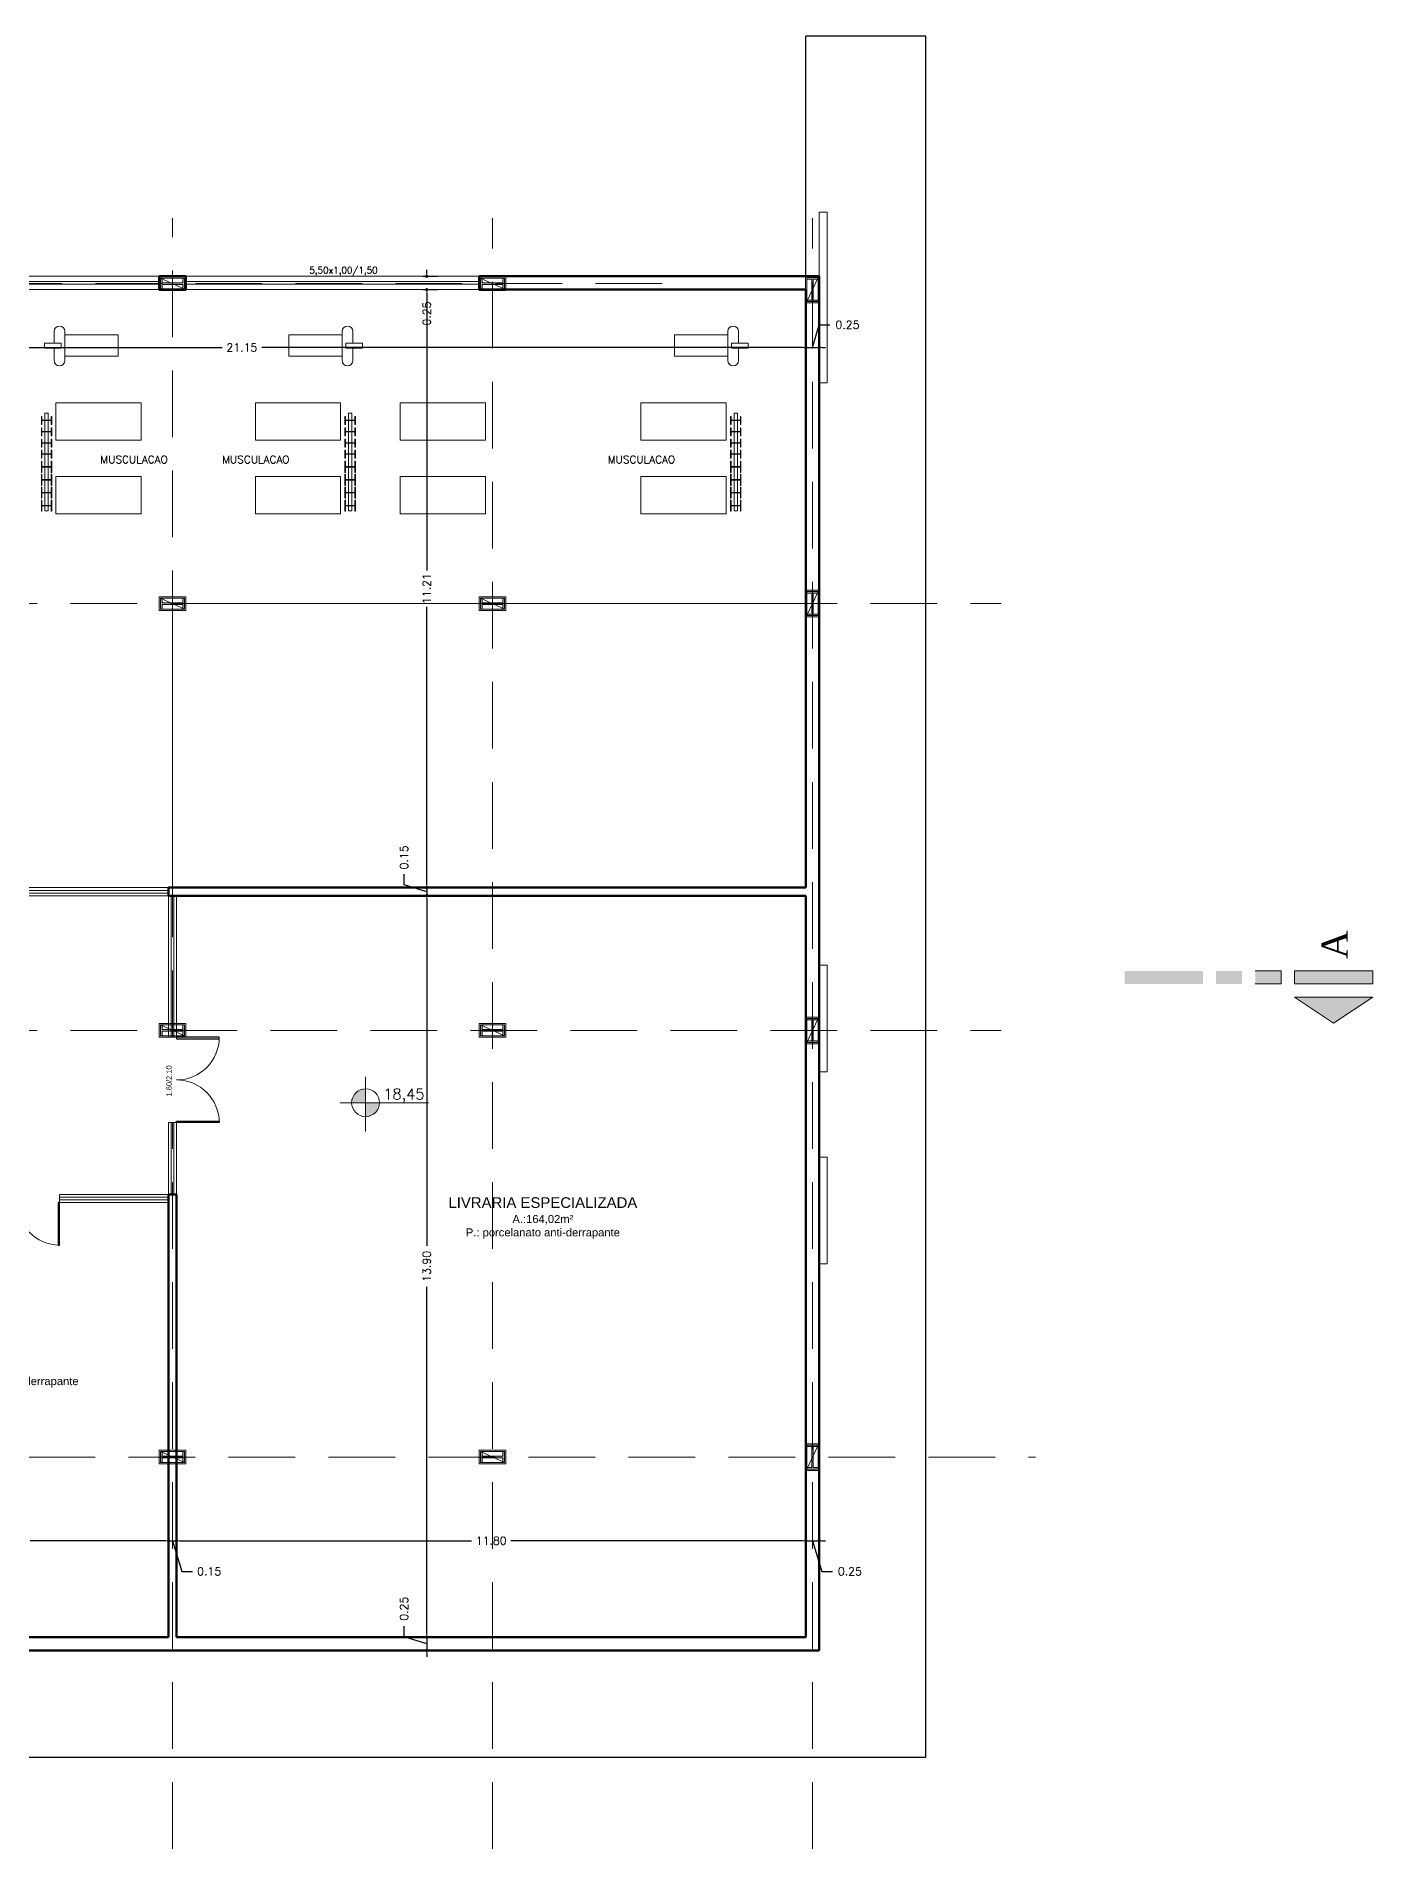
# Model space of a CAD drawing. Header units: millimetres. Extents: x 873 to 1072, y 159 to 369.
# Drawn here: x 972.72 to 997.79, y 163.11 to 197.09 of the extents above; entities that cross this region are included whole.
import ezdxf

# ---------------------------------------------------------------- set-up
doc = ezdxf.new("R2010")
doc.units = ezdxf.units.MM
doc.header["$LTSCALE"] = 10
doc.header["$PDMODE"] = 34
doc.linetypes.add('DASHED2', pattern=[0.375, 0.25, -0.125])
doc.layers.get('0').update_dxf_attribs({"color": 90})
for name, color, linetype, lineweight in [('cinza 03', 252, 'Continuous', 13), ('COTA', 90, 'Continuous', 9), ('HACHT', 90, 'Continuous', 9), ('linha estutura', 252, 'Continuous', 13), ('MOVEIS', 90, 'Continuous', 13), ('PAREDES 2', 50, 'Continuous', 50), ('Pilares', 16, 'Continuous', 20), ('pn 02', 16, 'Continuous', 20), ('PN-01', 90, 'Continuous', 13), ('PN-03', 180, 'Continuous', 30), ('texto', 16, 'Continuous', 20)]:
    doc.layers.add(name, color=color, linetype=linetype, lineweight=lineweight)
doc.styles.get("Standard").update_dxf_attribs({"font": 'simplex.shx'})
doc.dimstyles.new('1-100', dxfattribs={"dimtxt": 0.15, "dimasz": 0.06, "dimexe": 0.2, "dimexo": 0.1, "dimgap": 0.1, "dimtad": 0, "dimzin": 0, "dimdsep": 46, "dimtxsty": 'Standard', "dimblk": 'DOT', "dimcen": 0.09, "dimclrd": 90, "dimclre": 90, "dimclrt": 16, "dimadec": 0, "dimazin": 0, "dimtfac": 1, "dimtofl": 0, "dimtmove": 0, "dimatfit": 3, "dimldrblk": 'DOT', "dimfxl": 0, "dimtolj": 1, "dimtzin": 0, "dimarcsym": 0})

# ---------------------------------------------------------------- blocks, each defined once
blk = doc.blocks.new('_DOT')
at = {"color": 0, "linetype": 'ByBlock'}
blk.add_line((-0.5, 0), (-1, 0), dxfattribs=at)
at = {"color": 0, "linetype": 'ByBlock', "const_width": 0.5}
blk.add_lwpolyline([(-0.25, 0, 1), (0.25, 0, 1)], format="xyb", close=True, dxfattribs=at)
blk = doc.blocks.new('*D122')
at = {"layer": 'Defpoints', "color": 0}
for p in [(969.355, 168.882), (975.205, 168.882), (975.205, 168.882)]:
    blk.add_point(p, dxfattribs=at)
at = {"layer": 'linha estutura', "color": 90, "lineweight": -2}
for p, q in [((969.355, 168.782), (969.355, 168.682)), ((969.415, 168.882), (971.951, 168.882)), ((975.145, 168.882), (972.608, 168.882)), ((975.205, 168.782), (975.205, 168.682))]:
    blk.add_line(p, q, dxfattribs=at)
at = {"layer": 'linha estutura', "color": 90, "lineweight": -2, "xscale": 0.06, "yscale": 0.06, "zscale": 0.06, "rotation": 180}
blk.add_blockref('_DOT', (969.355, 168.882), dxfattribs=at)
at = {"layer": 'linha estutura', "color": 90, "lineweight": -2, "xscale": 0.06, "yscale": 0.06, "zscale": 0.06}
blk.add_blockref('_DOT', (975.205, 168.882), dxfattribs=at)
at = {"layer": 'linha estutura', "color": 16, "insert": (972.28, 168.882), "char_height": 0.15, "attachment_point": 5}
blk.add_mtext('\\A1;5.85', dxfattribs=at)
blk = doc.blocks.new('*D123')
at = {"layer": 'Defpoints', "color": 0}
for p in [(975.205, 168.882), (975.355, 168.882), (975.355, 168.882)]:
    blk.add_point(p, dxfattribs=at)
at = {"layer": 'linha estutura', "color": 90, "lineweight": -2}
for p, q in [((975.145, 168.882), (975.085, 168.882)), ((975.205, 168.882), (975.355, 168.882)), ((975.205, 168.782), (975.205, 168.682)), ((975.28, 168.882), (975.452, 168.307)), ((975.355, 168.782), (975.355, 168.682)), ((975.415, 168.882), (975.475, 168.882)), ((975.452, 168.307), (975.652, 168.307))]:
    blk.add_line(p, q, dxfattribs=at)
at = {"layer": 'linha estutura', "color": 90, "lineweight": -2, "xscale": 0.06, "yscale": 0.06, "zscale": 0.06}
blk.add_blockref('_DOT', (975.205, 168.882), dxfattribs=at)
at = {"layer": 'linha estutura', "color": 90, "lineweight": -2, "xscale": 0.06, "yscale": 0.06, "zscale": 0.06, "rotation": 180}
blk.add_blockref('_DOT', (975.355, 168.882), dxfattribs=at)
at = {"layer": 'linha estutura', "color": 16, "insert": (975.966, 168.307), "char_height": 0.15, "attachment_point": 5}
blk.add_mtext('\\A1;0.15', dxfattribs=at)
blk = doc.blocks.new('*D124')
at = {"layer": 'Defpoints', "color": 0}
for p in [(975.355, 168.882), (987.155, 168.882), (987.155, 168.882)]:
    blk.add_point(p, dxfattribs=at)
at = {"layer": 'linha estutura', "color": 90, "lineweight": -2}
for p, q in [((975.355, 168.782), (975.355, 168.682)), ((975.415, 168.882), (980.883, 168.882)), ((987.095, 168.882), (981.626, 168.882)), ((987.155, 168.782), (987.155, 168.682))]:
    blk.add_line(p, q, dxfattribs=at)
at = {"layer": 'linha estutura', "color": 90, "lineweight": -2, "xscale": 0.06, "yscale": 0.06, "zscale": 0.06, "rotation": 180}
blk.add_blockref('_DOT', (975.355, 168.882), dxfattribs=at)
at = {"layer": 'linha estutura', "color": 90, "lineweight": -2, "xscale": 0.06, "yscale": 0.06, "zscale": 0.06}
blk.add_blockref('_DOT', (987.155, 168.882), dxfattribs=at)
at = {"layer": 'linha estutura', "color": 16, "insert": (981.255, 168.882), "char_height": 0.15, "attachment_point": 5}
blk.add_mtext('\\A1;11.80', dxfattribs=at)
blk = doc.blocks.new('*D125')
at = {"layer": 'Defpoints', "color": 0}
for p in [(987.155, 168.882), (987.405, 168.882), (987.405, 168.882)]:
    blk.add_point(p, dxfattribs=at)
at = {"layer": 'linha estutura', "color": 90, "lineweight": -2}
for p, q in [((987.095, 168.882), (987.035, 168.882)), ((987.155, 168.882), (987.405, 168.882)), ((987.155, 168.782), (987.155, 168.682)), ((987.28, 168.882), (987.452, 168.307)), ((987.405, 168.782), (987.405, 168.682)), ((987.465, 168.882), (987.525, 168.882)), ((987.452, 168.307), (987.652, 168.307))]:
    blk.add_line(p, q, dxfattribs=at)
at = {"layer": 'linha estutura', "color": 90, "lineweight": -2, "xscale": 0.06, "yscale": 0.06, "zscale": 0.06}
blk.add_blockref('_DOT', (987.155, 168.882), dxfattribs=at)
at = {"layer": 'linha estutura', "color": 90, "lineweight": -2, "xscale": 0.06, "yscale": 0.06, "zscale": 0.06, "rotation": 180}
blk.add_blockref('_DOT', (987.405, 168.882), dxfattribs=at)
at = {"layer": 'linha estutura', "color": 16, "insert": (987.981, 168.307), "char_height": 0.15, "attachment_point": 5}
blk.add_mtext('\\A1;0.25', dxfattribs=at)
blk = doc.blocks.new('*D150')
at = {"layer": 'Defpoints', "color": 0}
for p in [(966.005, 191.253), (987.155, 191.253), (987.155, 191.253)]:
    blk.add_point(p, dxfattribs=at)
at = {"layer": 'linha estutura', "color": 90, "lineweight": -2}
for p, q in [((966.005, 191.353), (966.005, 191.453)), ((987.155, 191.353), (987.155, 191.453)), ((966.065, 191.253), (976.208, 191.253)), ((987.095, 191.253), (976.951, 191.253))]:
    blk.add_line(p, q, dxfattribs=at)
at = {"layer": 'linha estutura', "color": 90, "lineweight": -2, "xscale": 0.06, "yscale": 0.06, "zscale": 0.06, "rotation": 180}
blk.add_blockref('_DOT', (966.005, 191.253), dxfattribs=at)
at = {"layer": 'linha estutura', "color": 90, "lineweight": -2, "xscale": 0.06, "yscale": 0.06, "zscale": 0.06}
blk.add_blockref('_DOT', (987.155, 191.253), dxfattribs=at)
at = {"layer": 'linha estutura', "color": 16, "insert": (976.58, 191.253), "char_height": 0.15, "attachment_point": 5}
blk.add_mtext('\\A1;21.15', dxfattribs=at)
blk = doc.blocks.new('*D151')
at = {"layer": 'Defpoints', "color": 0}
for p in [(987.155, 191.253), (987.405, 191.253), (987.405, 191.253)]:
    blk.add_point(p, dxfattribs=at)
at = {"layer": 'linha estutura', "color": 90, "lineweight": -2}
for p, q in [((987.28, 191.253), (987.407, 191.678)), ((987.407, 191.678), (987.607, 191.678)), ((987.155, 191.353), (987.155, 191.453)), ((987.405, 191.353), (987.405, 191.453)), ((987.095, 191.253), (987.035, 191.253)), ((987.155, 191.253), (987.405, 191.253)), ((987.465, 191.253), (987.525, 191.253))]:
    blk.add_line(p, q, dxfattribs=at)
at = {"layer": 'linha estutura', "color": 90, "lineweight": -2, "xscale": 0.06, "yscale": 0.06, "zscale": 0.06}
blk.add_blockref('_DOT', (987.155, 191.253), dxfattribs=at)
at = {"layer": 'linha estutura', "color": 90, "lineweight": -2, "xscale": 0.06, "yscale": 0.06, "zscale": 0.06, "rotation": 180}
blk.add_blockref('_DOT', (987.405, 191.253), dxfattribs=at)
at = {"layer": 'linha estutura', "color": 16, "insert": (987.936, 191.678), "char_height": 0.15, "attachment_point": 5}
blk.add_mtext('\\A1;0.25', dxfattribs=at)
blk = doc.blocks.new('*D159')
at = {"layer": 'Defpoints', "color": 0}
for p in [(979.87, 192.587), (979.87, 192.337), (980.045, 192.337)]:
    blk.add_point(p, dxfattribs=at)
at = {"layer": 'linha estutura', "color": 90, "lineweight": -2}
for p, q in [((980.045, 192.647), (980.045, 192.707)), ((979.97, 192.587), (980.245, 192.587)), ((979.97, 192.337), (980.245, 192.337)), ((980.045, 192.277), (980.045, 192.217))]:
    blk.add_line(p, q, dxfattribs=at)
at = {"layer": 'linha estutura', "color": 90, "lineweight": -2, "xscale": 0.06, "yscale": 0.06, "zscale": 0.06}
for p, rotation in [((980.045, 192.587), 270), ((980.045, 192.337), 90)]:
    blk.add_blockref('_DOT', p, dxfattribs=dict(at, rotation=rotation))
at = {"layer": 'linha estutura', "color": 16, "insert": (980.045, 191.889), "char_height": 0.15, "attachment_point": 5, "rotation": 90}
blk.add_mtext('\\A1;0.25', dxfattribs=at)
blk = doc.blocks.new('*D160')
at = {"layer": 'Defpoints', "color": 0}
for p in [(979.87, 192.337), (980.045, 181.125), (980.045, 181.125)]:
    blk.add_point(p, dxfattribs=at)
at = {"layer": 'linha estutura', "color": 90, "lineweight": -2}
for p, q in [((979.97, 192.337), (980.245, 192.337)), ((980.045, 192.277), (980.045, 187.07)), ((980.045, 181.185), (980.045, 186.392)), ((979.945, 181.125), (979.845, 181.125))]:
    blk.add_line(p, q, dxfattribs=at)
at = {"layer": 'linha estutura', "color": 90, "lineweight": -2, "xscale": 0.06, "yscale": 0.06, "zscale": 0.06}
for p, rotation in [((980.045, 192.337), 90), ((980.045, 181.125), 270)]:
    blk.add_blockref('_DOT', p, dxfattribs=dict(at, rotation=rotation))
at = {"layer": 'linha estutura', "color": 16, "insert": (980.045, 186.731), "char_height": 0.15, "attachment_point": 5, "rotation": 90}
blk.add_mtext('\\A1;11.21', dxfattribs=at)
blk = doc.blocks.new('*D161')
at = {"layer": 'Defpoints', "color": 0}
for p in [(980.045, 181.125), (980.045, 180.975), (980.045, 180.975)]:
    blk.add_point(p, dxfattribs=at)
at = {"layer": 'linha estutura', "color": 90, "lineweight": -2}
for p, q in [((979.62, 181.177), (979.62, 181.377)), ((980.045, 181.05), (979.62, 181.177)), ((979.945, 181.125), (979.845, 181.125)), ((980.045, 181.185), (980.045, 181.245)), ((980.045, 181.125), (980.045, 180.975)), ((979.945, 180.975), (979.845, 180.975)), ((980.045, 180.915), (980.045, 180.855))]:
    blk.add_line(p, q, dxfattribs=at)
at = {"layer": 'linha estutura', "color": 90, "lineweight": -2, "xscale": 0.06, "yscale": 0.06, "zscale": 0.06}
for p, rotation in [((980.045, 181.125), 270), ((980.045, 180.975), 90)]:
    blk.add_blockref('_DOT', p, dxfattribs=dict(at, rotation=rotation))
at = {"layer": 'linha estutura', "color": 16, "insert": (979.62, 181.692), "char_height": 0.15, "attachment_point": 5, "rotation": 90}
blk.add_mtext('\\A1;0.15', dxfattribs=at)
blk = doc.blocks.new('*D162')
at = {"layer": 'Defpoints', "color": 0}
for p in [(980.045, 180.975), (980.045, 167.075), (980.045, 167.075)]:
    blk.add_point(p, dxfattribs=at)
at = {"layer": 'linha estutura', "color": 90, "lineweight": -2}
for p, q in [((979.945, 180.975), (979.845, 180.975)), ((980.045, 180.915), (980.045, 174.411)), ((980.045, 167.135), (980.045, 173.639)), ((979.945, 167.075), (979.845, 167.075))]:
    blk.add_line(p, q, dxfattribs=at)
at = {"layer": 'linha estutura', "color": 90, "lineweight": -2, "xscale": 0.06, "yscale": 0.06, "zscale": 0.06}
for p, rotation in [((980.045, 180.975), 90), ((980.045, 167.075), 270)]:
    blk.add_blockref('_DOT', p, dxfattribs=dict(at, rotation=rotation))
at = {"layer": 'linha estutura', "color": 16, "insert": (980.045, 174.025), "char_height": 0.15, "attachment_point": 5, "rotation": 90}
blk.add_mtext('\\A1;13.90', dxfattribs=at)
blk = doc.blocks.new('*D163')
at = {"layer": 'Defpoints', "color": 0}
for p in [(980.045, 167.075), (980.045, 166.825), (980.045, 166.825)]:
    blk.add_point(p, dxfattribs=at)
at = {"layer": 'linha estutura', "color": 90, "lineweight": -2}
for p, q in [((979.62, 167.077), (979.62, 167.277)), ((980.045, 167.135), (980.045, 167.195)), ((980.045, 166.95), (979.62, 167.077)), ((979.945, 167.075), (979.845, 167.075)), ((980.045, 167.075), (980.045, 166.825)), ((979.945, 166.825), (979.845, 166.825)), ((980.045, 166.765), (980.045, 166.705))]:
    blk.add_line(p, q, dxfattribs=at)
at = {"layer": 'linha estutura', "color": 90, "lineweight": -2, "xscale": 0.06, "yscale": 0.06, "zscale": 0.06}
for p, rotation in [((980.045, 167.075), 270), ((980.045, 166.825), 90)]:
    blk.add_blockref('_DOT', p, dxfattribs=dict(at, rotation=rotation))
at = {"layer": 'linha estutura', "color": 16, "insert": (979.62, 167.606), "char_height": 0.15, "attachment_point": 5, "rotation": 90}
blk.add_mtext('\\A1;0.25', dxfattribs=at)

msp = doc.modelspace()

# ---------------------------------------------------------------- hatches: boundary and pattern name
at = {"layer": 'cinza 03'}
h = msp.add_hatch(color=256, dxfattribs=at)
h.paths.add_polyline_path([(978.899, 177.353, 0.414214), (978.637, 177.092), (978.899, 177.092)])
h.paths.add_polyline_path([(978.899, 176.83, 0.414214), (979.16, 177.092), (978.899, 177.092)])
at = {"layer": 'Pilares'}
for points in [[(975.055, 192.555), (975.055, 192.345), (975.085, 192.345), (975.085, 192.435), (975.475, 192.435), (975.475, 192.345), (975.505, 192.345), (975.505, 192.555), (975.475, 192.555), (975.475, 192.465), (975.085, 192.465), (975.085, 192.555)], [(981.055, 192.555), (981.055, 192.345), (981.085, 192.345), (981.085, 192.435), (981.475, 192.435), (981.475, 192.345), (981.505, 192.345), (981.505, 192.555), (981.475, 192.555), (981.475, 192.465), (981.085, 192.465), (981.085, 192.555)], [(987.175, 192.112), (987.385, 192.112), (987.385, 192.142), (987.295, 192.142), (987.295, 192.532), (987.385, 192.532), (987.385, 192.562), (987.175, 192.562), (987.175, 192.532), (987.265, 192.532), (987.265, 192.142), (987.175, 192.142)], [(987.175, 186.225), (987.385, 186.225), (987.385, 186.255), (987.295, 186.255), (987.295, 186.645), (987.385, 186.645), (987.385, 186.675), (987.175, 186.675), (987.175, 186.645), (987.265, 186.645), (987.265, 186.255), (987.175, 186.255)], [(975.055, 186.555), (975.055, 186.345), (975.085, 186.345), (975.085, 186.435), (975.475, 186.435), (975.475, 186.345), (975.505, 186.345), (975.505, 186.555), (975.475, 186.555), (975.475, 186.465), (975.085, 186.465), (975.085, 186.555)], [(981.055, 186.555), (981.055, 186.345), (981.085, 186.345), (981.085, 186.435), (981.475, 186.435), (981.475, 186.345), (981.505, 186.345), (981.505, 186.555), (981.475, 186.555), (981.475, 186.465), (981.085, 186.465), (981.085, 186.555)], [(975.055, 178.555), (975.055, 178.345), (975.085, 178.345), (975.085, 178.435), (975.475, 178.435), (975.475, 178.345), (975.505, 178.345), (975.505, 178.555), (975.475, 178.555), (975.475, 178.465), (975.085, 178.465), (975.085, 178.555)], [(981.055, 178.555), (981.055, 178.345), (981.085, 178.345), (981.085, 178.435), (981.475, 178.435), (981.475, 178.345), (981.505, 178.345), (981.505, 178.555), (981.475, 178.555), (981.475, 178.465), (981.085, 178.465), (981.085, 178.555)], [(987.175, 178.225), (987.385, 178.225), (987.385, 178.255), (987.295, 178.255), (987.295, 178.645), (987.385, 178.645), (987.385, 178.675), (987.175, 178.675), (987.175, 178.645), (987.265, 178.645), (987.265, 178.255), (987.175, 178.255)], [(987.175, 170.225), (987.385, 170.225), (987.385, 170.255), (987.295, 170.255), (987.295, 170.645), (987.385, 170.645), (987.385, 170.675), (987.175, 170.675), (987.175, 170.645), (987.265, 170.645), (987.265, 170.255), (987.175, 170.255)], [(975.055, 170.555), (975.055, 170.345), (975.085, 170.345), (975.085, 170.435), (975.475, 170.435), (975.475, 170.345), (975.505, 170.345), (975.505, 170.555), (975.475, 170.555), (975.475, 170.465), (975.085, 170.465), (975.085, 170.555)], [(981.055, 170.555), (981.055, 170.345), (981.085, 170.345), (981.085, 170.435), (981.475, 170.435), (981.475, 170.345), (981.505, 170.345), (981.505, 170.555), (981.475, 170.555), (981.475, 170.465), (981.085, 170.465), (981.085, 170.555)]]:
    msp.add_hatch(color=256, dxfattribs=at).paths.add_polyline_path(points)
at = {"layer": 'PN-01', "ltscale": 0.05}
h = msp.add_hatch(color=256, dxfattribs=at)
h.paths.add_polyline_path([(997.051, 178.585), (997.786, 179.075), (996.316, 179.075)])
h.paths.add_polyline_path([(996.316, 179.32), (997.786, 179.32), (997.786, 179.565), (996.316, 179.565)])
h.paths.add_polyline_path([(995.581, 179.32), (996.071, 179.32), (996.071, 179.565), (995.581, 179.565)])
h.paths.add_polyline_path([(994.846, 179.32), (995.336, 179.32), (995.336, 179.565), (994.846, 179.565)])
h.paths.add_polyline_path([(993.877, 179.32), (994.601, 179.32), (994.601, 179.565), (993.877, 179.565)])
h.paths.add_polyline_path([(993.131, 179.32), (993.877, 179.32), (993.877, 179.565), (993.131, 179.565)])

# ---------------------------------------------------------------- linework, layer by layer
at = {"layer": 'cinza 03'}
for p, q in [((975.355, 178.32), (975.205, 178.32)), ((975.355, 176.72), (975.205, 176.72)), ((973.162, 175.225), (973.162, 175.375))]:
    msp.add_line(p, q, dxfattribs=at)
for centre, start, end in [((975.355, 178.32), 270, 0), ((975.355, 176.72), 0, 90), ((973.162, 175.225), 180, 270)]:
    msp.add_arc(centre, 0.8, start, end, dxfattribs=at)
at = {"layer": 'COTA'}
for p, q in [((978.899, 177.58), (978.899, 176.554)), ((978.425, 177.092), (980.078, 177.092))]:
    msp.add_line(p, q, dxfattribs=at)
msp.add_circle((978.899, 177.092), 0.261, dxfattribs=at)
at = {"layer": 'HACHT'}
for p, q in [((975.28, 186.505), (975.28, 180.975)), ((975.28, 186.45), (987.155, 186.45))]:
    msp.add_line(p, q, dxfattribs=at)
at = {"layer": 'linha estutura', "linetype": 'DASHED2', "ltscale": 0.5}
for p, q in [((975.28, 178.32), (975.28, 193.679)), ((981.28, 163.106), (981.28, 193.679)), ((987.28, 163.106), (987.28, 193.679)), ((904.46, 192.45), (984.81, 192.45)), ((903.99, 186.45), (990.82, 186.45)), ((903.99, 178.45), (990.82, 178.45)), ((975.28, 163.106), (975.28, 176.72)), ((903.206, 170.45), (991.459, 170.45))]:
    msp.add_line(p, q, dxfattribs=at)
at = {"layer": 'MOVEIS'}
for p, q in [((973.191, 191.336), (972.88, 191.336)), ((972.88, 191.238), (972.88, 191.336)), ((973.06, 191.341), (973.06, 191.554)), ((973.191, 191.238), (973.191, 191.336)), ((973.26, 191.007), (973.26, 191.554)), ((974.26, 191.487), (973.26, 191.487)), ((974.26, 191.087), (974.26, 191.487)), ((977.46, 191.087), (977.46, 191.487)), ((977.46, 191.487), (978.46, 191.487)), ((978.46, 191.007), (978.46, 191.554)), ((978.529, 191.336), (978.839, 191.336)), ((978.529, 191.238), (978.529, 191.336)), ((978.66, 191.341), (978.66, 191.554)), ((978.839, 191.238), (978.839, 191.336)), ((984.691, 191.087), (984.691, 191.487)), ((984.691, 191.487), (985.691, 191.487)), ((985.691, 191.007), (985.691, 191.554)), ((985.76, 191.336), (986.071, 191.336)), ((985.76, 191.238), (985.76, 191.336)), ((985.891, 191.341), (985.891, 191.554)), ((986.071, 191.238), (986.071, 191.336)), ((973.191, 191.238), (972.88, 191.238)), ((973.06, 191.007), (973.06, 191.231)), ((974.26, 191.087), (973.26, 191.087)), ((977.46, 191.087), (978.46, 191.087)), ((978.529, 191.238), (978.839, 191.238)), ((978.66, 191.007), (978.66, 191.231)), ((984.691, 191.087), (985.691, 191.087)), ((985.76, 191.238), (986.071, 191.238)), ((985.891, 191.007), (985.891, 191.231)), ((972.819, 189.811), (972.819, 189.961)), ((972.829, 189.961), (972.819, 189.961)), ((972.829, 189.811), (972.829, 189.961)), ((972.946, 190.023), (972.886, 190.023)), ((972.886, 189.891), (972.886, 190.023)), ((972.946, 189.891), (972.946, 190.023)), ((973.004, 189.811), (973.004, 189.961)), ((973.004, 189.961), (973.014, 189.961)), ((973.014, 189.811), (973.014, 189.961)), ((973.094, 189.515), (973.094, 190.215)), ((974.694, 190.215), (973.094, 190.215)), ((974.694, 189.515), (974.694, 190.215)), ((976.832, 189.515), (976.832, 190.215)), ((976.832, 190.215), (978.432, 190.215)), ((978.432, 189.515), (978.432, 190.215)), ((978.513, 189.811), (978.513, 189.961)), ((978.523, 189.961), (978.513, 189.961)), ((978.523, 189.811), (978.523, 189.961)), ((978.58, 190.023), (978.64, 190.023)), ((978.58, 189.891), (978.58, 190.023)), ((978.64, 189.891), (978.64, 190.023)), ((978.698, 189.811), (978.698, 189.961)), ((978.698, 189.961), (978.708, 189.961)), ((978.708, 189.811), (978.708, 189.961)), ((979.549, 189.515), (979.549, 190.215)), ((979.549, 190.215), (981.149, 190.215)), ((981.149, 189.515), (981.149, 190.215)), ((984.063, 189.515), (984.063, 190.215)), ((984.063, 190.215), (985.663, 190.215)), ((985.663, 189.515), (985.663, 190.215)), ((985.744, 189.811), (985.744, 189.961)), ((985.754, 189.961), (985.744, 189.961)), ((985.754, 189.811), (985.754, 189.961)), ((985.812, 190.023), (985.872, 190.023)), ((985.812, 189.891), (985.812, 190.023)), ((985.872, 189.891), (985.872, 190.023)), ((985.929, 189.811), (985.929, 189.961)), ((985.929, 189.961), (985.939, 189.961)), ((985.939, 189.811), (985.939, 189.961)), ((972.829, 189.811), (972.819, 189.811)), ((972.829, 189.748), (972.819, 189.748)), ((972.819, 189.598), (972.819, 189.748)), ((972.829, 189.598), (972.829, 189.748)), ((973.004, 189.891), (972.83, 189.891)), ((973.004, 189.881), (972.83, 189.881)), ((973.004, 189.678), (972.83, 189.678)), ((973.004, 189.668), (972.83, 189.668)), ((972.886, 189.678), (972.886, 189.881)), ((972.886, 189.466), (972.886, 189.668)), ((972.946, 189.678), (972.946, 189.881)), ((972.946, 189.466), (972.946, 189.668)), ((973.004, 189.811), (973.014, 189.811)), ((973.004, 189.748), (973.014, 189.748)), ((973.004, 189.598), (973.004, 189.748)), ((973.014, 189.598), (973.014, 189.748)), ((978.523, 189.811), (978.513, 189.811)), ((978.523, 189.748), (978.513, 189.748)), ((978.513, 189.598), (978.513, 189.748)), ((978.523, 189.891), (978.696, 189.891)), ((978.523, 189.881), (978.696, 189.881)), ((978.523, 189.598), (978.523, 189.748)), ((978.523, 189.678), (978.696, 189.678)), ((978.523, 189.668), (978.696, 189.668)), ((978.58, 189.678), (978.58, 189.881)), ((978.58, 189.466), (978.58, 189.668)), ((978.64, 189.678), (978.64, 189.881)), ((978.64, 189.466), (978.64, 189.668)), ((978.698, 189.811), (978.708, 189.811)), ((978.698, 189.748), (978.708, 189.748)), ((978.698, 189.598), (978.698, 189.748)), ((978.708, 189.598), (978.708, 189.748)), ((985.754, 189.811), (985.744, 189.811)), ((985.754, 189.748), (985.744, 189.748)), ((985.744, 189.598), (985.744, 189.748)), ((985.754, 189.891), (985.928, 189.891)), ((985.754, 189.881), (985.928, 189.881)), ((985.754, 189.598), (985.754, 189.748)), ((985.754, 189.678), (985.928, 189.678)), ((985.754, 189.668), (985.928, 189.668)), ((985.812, 189.678), (985.812, 189.881)), ((985.812, 189.466), (985.812, 189.668)), ((985.872, 189.678), (985.872, 189.881)), ((985.872, 189.466), (985.872, 189.668)), ((985.929, 189.811), (985.939, 189.811)), ((985.929, 189.748), (985.939, 189.748)), ((985.929, 189.598), (985.929, 189.748)), ((985.939, 189.598), (985.939, 189.748)), ((972.829, 189.598), (972.819, 189.598)), ((972.829, 189.536), (972.819, 189.536)), ((972.819, 189.386), (972.819, 189.536)), ((972.829, 189.386), (972.819, 189.386)), ((972.819, 189.18), (972.819, 189.33)), ((972.829, 189.33), (972.819, 189.33)), ((972.829, 189.386), (972.829, 189.536)), ((972.829, 189.18), (972.829, 189.33)), ((973.004, 189.466), (972.83, 189.466)), ((973.004, 189.456), (972.83, 189.456)), ((972.886, 189.26), (972.886, 189.456)), ((972.946, 189.26), (972.946, 189.456)), ((973.004, 189.598), (973.014, 189.598)), ((973.004, 189.536), (973.014, 189.536)), ((973.004, 189.386), (973.004, 189.536)), ((973.004, 189.386), (973.014, 189.386)), ((973.004, 189.33), (973.014, 189.33)), ((973.004, 189.18), (973.004, 189.33)), ((973.014, 189.386), (973.014, 189.536)), ((973.014, 189.18), (973.014, 189.33)), ((974.694, 189.515), (973.094, 189.515)), ((976.832, 189.515), (978.432, 189.515)), ((978.523, 189.598), (978.513, 189.598)), ((978.523, 189.536), (978.513, 189.536)), ((978.513, 189.386), (978.513, 189.536)), ((978.523, 189.386), (978.513, 189.386)), ((978.513, 189.18), (978.513, 189.33)), ((978.523, 189.33), (978.513, 189.33)), ((978.523, 189.386), (978.523, 189.536)), ((978.523, 189.466), (978.696, 189.466)), ((978.523, 189.456), (978.696, 189.456)), ((978.523, 189.18), (978.523, 189.33)), ((978.58, 189.26), (978.58, 189.456)), ((978.64, 189.26), (978.64, 189.456)), ((978.698, 189.598), (978.708, 189.598)), ((978.698, 189.536), (978.708, 189.536)), ((978.698, 189.386), (978.698, 189.536)), ((978.698, 189.386), (978.708, 189.386)), ((978.698, 189.33), (978.708, 189.33)), ((978.698, 189.18), (978.698, 189.33)), ((978.708, 189.386), (978.708, 189.536)), ((978.708, 189.18), (978.708, 189.33)), ((979.549, 189.515), (981.149, 189.515)), ((984.063, 189.515), (985.663, 189.515)), ((985.754, 189.598), (985.744, 189.598)), ((985.754, 189.536), (985.744, 189.536)), ((985.744, 189.386), (985.744, 189.536)), ((985.754, 189.386), (985.744, 189.386)), ((985.744, 189.18), (985.744, 189.33)), ((985.754, 189.33), (985.744, 189.33)), ((985.754, 189.386), (985.754, 189.536)), ((985.754, 189.466), (985.928, 189.466)), ((985.754, 189.456), (985.928, 189.456)), ((985.754, 189.18), (985.754, 189.33)), ((985.812, 189.26), (985.812, 189.456)), ((985.872, 189.26), (985.872, 189.456)), ((985.929, 189.598), (985.939, 189.598)), ((985.929, 189.536), (985.939, 189.536)), ((985.929, 189.386), (985.929, 189.536)), ((985.929, 189.386), (985.939, 189.386)), ((985.929, 189.33), (985.939, 189.33)), ((985.929, 189.18), (985.929, 189.33)), ((985.939, 189.386), (985.939, 189.536)), ((985.939, 189.18), (985.939, 189.33)), ((972.829, 189.18), (972.819, 189.18)), ((972.829, 189.118), (972.819, 189.118)), ((972.819, 188.908), (972.819, 189.118)), ((972.829, 188.908), (972.829, 189.118)), ((973.004, 189.26), (972.83, 189.26)), ((973.004, 189.25), (972.83, 189.25)), ((973.004, 189.018), (972.83, 189.018)), ((973.004, 189.008), (972.83, 189.008)), ((972.886, 189.018), (972.886, 189.25)), ((972.886, 188.777), (972.886, 189.008)), ((972.946, 189.018), (972.946, 189.25)), ((972.946, 188.777), (972.946, 189.008)), ((973.004, 189.18), (973.014, 189.18)), ((973.004, 188.908), (973.004, 189.118)), ((973.004, 189.118), (973.014, 189.118)), ((973.014, 188.908), (973.014, 189.118)), ((978.523, 189.18), (978.513, 189.18)), ((978.523, 189.118), (978.513, 189.118)), ((978.513, 188.908), (978.513, 189.118)), ((978.523, 189.26), (978.696, 189.26)), ((978.523, 189.25), (978.696, 189.25)), ((978.523, 188.908), (978.523, 189.118)), ((978.523, 189.018), (978.696, 189.018)), ((978.523, 189.008), (978.696, 189.008)), ((978.58, 189.018), (978.58, 189.25)), ((978.58, 188.777), (978.58, 189.008)), ((978.64, 189.018), (978.64, 189.25)), ((978.64, 188.777), (978.64, 189.008)), ((978.698, 189.18), (978.708, 189.18)), ((978.698, 188.908), (978.698, 189.118)), ((978.698, 189.118), (978.708, 189.118)), ((978.708, 188.908), (978.708, 189.118)), ((985.754, 189.18), (985.744, 189.18)), ((985.754, 189.118), (985.744, 189.118)), ((985.744, 188.908), (985.744, 189.118)), ((985.754, 189.26), (985.928, 189.26)), ((985.754, 189.25), (985.928, 189.25)), ((985.754, 188.908), (985.754, 189.118)), ((985.754, 189.018), (985.928, 189.018)), ((985.754, 189.008), (985.928, 189.008)), ((985.812, 189.018), (985.812, 189.25)), ((985.812, 188.777), (985.812, 189.008)), ((985.872, 189.018), (985.872, 189.25)), ((985.872, 188.777), (985.872, 189.008)), ((985.929, 189.18), (985.939, 189.18)), ((985.929, 188.908), (985.929, 189.118)), ((985.929, 189.118), (985.939, 189.118)), ((985.939, 188.908), (985.939, 189.118)), ((972.829, 188.908), (972.819, 188.908)), ((972.819, 188.667), (972.819, 188.877)), ((972.829, 188.877), (972.819, 188.877)), ((972.829, 188.667), (972.819, 188.667)), ((972.829, 188.635), (972.819, 188.635)), ((972.819, 188.425), (972.819, 188.635)), ((972.829, 188.667), (972.829, 188.877)), ((972.829, 188.425), (972.829, 188.635)), ((973.004, 188.777), (972.83, 188.777)), ((973.004, 188.767), (972.83, 188.767)), ((972.886, 188.535), (972.886, 188.767)), ((972.946, 188.535), (972.946, 188.767)), ((973.004, 188.908), (973.014, 188.908)), ((973.004, 188.877), (973.014, 188.877)), ((973.004, 188.667), (973.004, 188.877)), ((973.004, 188.667), (973.014, 188.667)), ((973.004, 188.425), (973.004, 188.635)), ((973.004, 188.635), (973.014, 188.635)), ((973.014, 188.667), (973.014, 188.877)), ((973.014, 188.425), (973.014, 188.635)), ((973.094, 188.134), (973.094, 188.834)), ((974.694, 188.834), (973.094, 188.834)), ((974.694, 188.134), (974.694, 188.834)), ((976.832, 188.134), (976.832, 188.834)), ((976.832, 188.834), (978.432, 188.834)), ((978.432, 188.134), (978.432, 188.834)), ((978.523, 188.908), (978.513, 188.908)), ((978.513, 188.667), (978.513, 188.877)), ((978.523, 188.877), (978.513, 188.877)), ((978.523, 188.667), (978.513, 188.667)), ((978.523, 188.635), (978.513, 188.635)), ((978.513, 188.425), (978.513, 188.635)), ((978.523, 188.667), (978.523, 188.877)), ((978.523, 188.777), (978.696, 188.777)), ((978.523, 188.767), (978.696, 188.767)), ((978.523, 188.425), (978.523, 188.635)), ((978.58, 188.535), (978.58, 188.767)), ((978.64, 188.535), (978.64, 188.767)), ((978.698, 188.908), (978.708, 188.908)), ((978.698, 188.877), (978.708, 188.877)), ((978.698, 188.667), (978.698, 188.877)), ((978.698, 188.667), (978.708, 188.667)), ((978.698, 188.425), (978.698, 188.635)), ((978.698, 188.635), (978.708, 188.635)), ((978.708, 188.667), (978.708, 188.877)), ((978.708, 188.425), (978.708, 188.635)), ((979.549, 188.134), (979.549, 188.834)), ((979.549, 188.834), (981.149, 188.834)), ((981.149, 188.134), (981.149, 188.834)), ((984.063, 188.134), (984.063, 188.834)), ((984.063, 188.834), (985.663, 188.834)), ((985.663, 188.134), (985.663, 188.834)), ((985.754, 188.908), (985.744, 188.908)), ((985.744, 188.667), (985.744, 188.877)), ((985.754, 188.877), (985.744, 188.877)), ((985.754, 188.667), (985.744, 188.667)), ((985.754, 188.635), (985.744, 188.635)), ((985.744, 188.425), (985.744, 188.635)), ((985.754, 188.667), (985.754, 188.877)), ((985.754, 188.777), (985.928, 188.777)), ((985.754, 188.767), (985.928, 188.767)), ((985.754, 188.425), (985.754, 188.635)), ((985.812, 188.535), (985.812, 188.767)), ((985.872, 188.535), (985.872, 188.767)), ((985.929, 188.908), (985.939, 188.908)), ((985.929, 188.877), (985.939, 188.877)), ((985.929, 188.667), (985.929, 188.877)), ((985.929, 188.667), (985.939, 188.667)), ((985.929, 188.425), (985.929, 188.635)), ((985.929, 188.635), (985.939, 188.635)), ((985.939, 188.667), (985.939, 188.877)), ((985.939, 188.425), (985.939, 188.635)), ((972.829, 188.425), (972.819, 188.425)), ((972.819, 188.183), (972.819, 188.393)), ((972.829, 188.393), (972.819, 188.393)), ((972.829, 188.183), (972.829, 188.393)), ((973.004, 188.535), (972.83, 188.535)), ((973.004, 188.525), (972.83, 188.525)), ((973.004, 188.293), (972.83, 188.293)), ((973.004, 188.283), (972.83, 188.283)), ((972.886, 188.293), (972.886, 188.525)), ((972.886, 188.189), (972.886, 188.283)), ((972.946, 188.293), (972.946, 188.525)), ((972.946, 188.189), (972.946, 188.283)), ((973.004, 188.425), (973.014, 188.425)), ((973.004, 188.183), (973.004, 188.393)), ((973.004, 188.393), (973.014, 188.393)), ((973.014, 188.183), (973.014, 188.393)), ((978.523, 188.425), (978.513, 188.425)), ((978.513, 188.183), (978.513, 188.393)), ((978.523, 188.393), (978.513, 188.393)), ((978.523, 188.535), (978.696, 188.535)), ((978.523, 188.525), (978.696, 188.525)), ((978.523, 188.183), (978.523, 188.393)), ((978.523, 188.293), (978.696, 188.293)), ((978.523, 188.283), (978.696, 188.283)), ((978.58, 188.293), (978.58, 188.525)), ((978.58, 188.189), (978.58, 188.283)), ((978.64, 188.293), (978.64, 188.525)), ((978.64, 188.189), (978.64, 188.283)), ((978.698, 188.425), (978.708, 188.425)), ((978.698, 188.183), (978.698, 188.393)), ((978.698, 188.393), (978.708, 188.393)), ((978.708, 188.183), (978.708, 188.393)), ((985.754, 188.425), (985.744, 188.425)), ((985.744, 188.183), (985.744, 188.393)), ((985.754, 188.393), (985.744, 188.393)), ((985.754, 188.535), (985.928, 188.535)), ((985.754, 188.525), (985.928, 188.525)), ((985.754, 188.183), (985.754, 188.393)), ((985.754, 188.293), (985.928, 188.293)), ((985.754, 188.283), (985.928, 188.283)), ((985.812, 188.293), (985.812, 188.525)), ((985.812, 188.189), (985.812, 188.283)), ((985.872, 188.293), (985.872, 188.525)), ((985.872, 188.189), (985.872, 188.283)), ((985.929, 188.425), (985.939, 188.425)), ((985.929, 188.183), (985.929, 188.393)), ((985.929, 188.393), (985.939, 188.393)), ((985.939, 188.183), (985.939, 188.393)), ((972.829, 188.183), (972.819, 188.183)), ((972.946, 188.189), (972.886, 188.189)), ((973.004, 188.183), (973.014, 188.183)), ((974.694, 188.134), (973.094, 188.134)), ((976.832, 188.134), (978.432, 188.134)), ((978.523, 188.183), (978.513, 188.183)), ((978.58, 188.189), (978.64, 188.189)), ((978.698, 188.183), (978.708, 188.183)), ((979.549, 188.134), (981.149, 188.134)), ((984.063, 188.134), (985.663, 188.134)), ((985.754, 188.183), (985.744, 188.183)), ((985.812, 188.189), (985.872, 188.189)), ((985.929, 188.183), (985.939, 188.183))]:
    msp.add_line(p, q, dxfattribs=at)
for centre, start, end in [((973.16, 191.554), 0, 180), ((978.56, 191.554), 0, 180), ((985.791, 191.554), 0, 180), ((973.16, 191.007), 180, 0), ((978.56, 191.007), 180, 0), ((985.791, 191.007), 180, 0)]:
    msp.add_arc(centre, 0.1, start, end, dxfattribs=at)
at = {"layer": 'PAREDES 2'}
for p, q in [((975.03, 192.337), (975.03, 192.587)), ((975.53, 192.587), (975.03, 192.587)), ((975.53, 192.337), (975.03, 192.337)), ((975.53, 192.337), (975.53, 192.587)), ((987.405, 192.587), (981.03, 192.587)), ((981.03, 192.337), (981.03, 192.587)), ((987.155, 192.337), (981.03, 192.337)), ((987.155, 181.125), (987.155, 192.337)), ((987.405, 166.825), (987.405, 192.587)), ((975.205, 181.125), (987.155, 181.125)), ((975.205, 180.975), (975.205, 181.125)), ((975.205, 180.975), (987.155, 180.975)), ((987.155, 167.075), (987.155, 180.975)), ((975.205, 175.375), (975.205, 167.075)), ((975.205, 175.375), (975.355, 175.375)), ((975.355, 175.375), (975.355, 167.075)), ((969.355, 167.075), (975.205, 167.075)), ((975.355, 167.075), (987.155, 167.075)), ((966.28, 166.825), (987.405, 166.825))]:
    msp.add_line(p, q, dxfattribs=at)
at = {"layer": 'Pilares'}
for p, q in [((975.03, 192.58), (975.03, 192.32)), ((975.03, 192.58), (975.53, 192.58)), ((975.055, 192.555), (975.505, 192.555)), ((975.505, 192.345), (975.055, 192.555)), ((975.055, 192.345), (975.505, 192.345)), ((975.53, 192.58), (975.53, 192.32)), ((981.03, 192.58), (981.03, 192.32)), ((981.03, 192.58), (981.53, 192.58)), ((981.055, 192.555), (981.505, 192.555)), ((981.505, 192.345), (981.055, 192.555)), ((981.055, 192.345), (981.505, 192.345)), ((981.53, 192.58), (981.53, 192.32)), ((987.15, 192.587), (987.41, 192.587)), ((987.15, 192.087), (987.15, 192.587)), ((987.175, 192.112), (987.175, 192.562)), ((987.385, 192.562), (987.175, 192.112)), ((987.385, 192.112), (987.385, 192.562)), ((987.41, 192.087), (987.41, 192.587)), ((975.03, 192.32), (975.53, 192.32)), ((981.03, 192.32), (981.53, 192.32)), ((987.15, 192.087), (987.41, 192.087)), ((975.03, 186.58), (975.03, 186.32)), ((975.03, 186.58), (975.53, 186.58)), ((975.53, 186.58), (975.53, 186.32)), ((981.03, 186.58), (981.03, 186.32)), ((981.03, 186.58), (981.53, 186.58)), ((981.53, 186.58), (981.53, 186.32)), ((987.15, 186.7), (987.41, 186.7)), ((987.15, 186.2), (987.15, 186.7)), ((987.175, 186.225), (987.175, 186.675)), ((987.385, 186.675), (987.175, 186.225)), ((987.385, 186.225), (987.385, 186.675)), ((987.41, 186.2), (987.41, 186.7)), ((975.03, 186.32), (975.53, 186.32)), ((975.055, 186.555), (975.505, 186.555)), ((975.505, 186.345), (975.055, 186.555)), ((975.055, 186.345), (975.505, 186.345)), ((981.03, 186.32), (981.53, 186.32)), ((981.055, 186.555), (981.505, 186.555)), ((981.505, 186.345), (981.055, 186.555)), ((981.055, 186.345), (981.505, 186.345)), ((987.15, 186.2), (987.41, 186.2)), ((975.03, 178.58), (975.03, 178.32)), ((975.03, 178.58), (975.53, 178.58)), ((975.055, 178.555), (975.505, 178.555)), ((975.505, 178.345), (975.055, 178.555)), ((975.53, 178.58), (975.53, 178.32)), ((981.03, 178.58), (981.03, 178.32)), ((981.03, 178.58), (981.53, 178.58)), ((981.055, 178.555), (981.505, 178.555)), ((981.505, 178.345), (981.055, 178.555)), ((981.53, 178.58), (981.53, 178.32)), ((987.15, 178.7), (987.41, 178.7)), ((987.15, 178.2), (987.15, 178.7)), ((987.175, 178.225), (987.175, 178.675)), ((987.385, 178.675), (987.175, 178.225)), ((987.385, 178.225), (987.385, 178.675)), ((987.41, 178.2), (987.41, 178.7)), ((975.03, 178.32), (975.53, 178.32)), ((975.055, 178.345), (975.505, 178.345)), ((981.03, 178.32), (981.53, 178.32)), ((981.055, 178.345), (981.505, 178.345)), ((987.15, 178.2), (987.41, 178.2)), ((987.15, 170.7), (987.41, 170.7)), ((987.15, 170.2), (987.15, 170.7)), ((987.175, 170.225), (987.175, 170.675)), ((987.385, 170.675), (987.175, 170.225)), ((987.385, 170.225), (987.385, 170.675)), ((987.41, 170.2), (987.41, 170.7)), ((975.03, 170.58), (975.03, 170.32)), ((975.03, 170.58), (975.53, 170.58)), ((975.03, 170.32), (975.53, 170.32)), ((975.055, 170.555), (975.505, 170.555)), ((975.505, 170.345), (975.055, 170.555)), ((975.055, 170.345), (975.505, 170.345)), ((975.53, 170.58), (975.53, 170.32)), ((981.03, 170.58), (981.03, 170.32)), ((981.03, 170.58), (981.53, 170.58)), ((981.03, 170.32), (981.53, 170.32)), ((981.055, 170.555), (981.505, 170.555)), ((981.505, 170.345), (981.055, 170.555)), ((981.055, 170.345), (981.505, 170.345)), ((981.53, 170.58), (981.53, 170.32)), ((987.15, 170.2), (987.41, 170.2))]:
    msp.add_line(p, q, dxfattribs=at)
at = {"layer": 'Pilares', "linetype": 'Continuous'}
for p, q in [((975.085, 192.465), (975.085, 192.555)), ((975.085, 192.465), (975.475, 192.465)), ((975.085, 192.345), (975.085, 192.435)), ((975.085, 192.435), (975.475, 192.435)), ((975.475, 192.465), (975.475, 192.555)), ((975.475, 192.345), (975.475, 192.435)), ((981.085, 192.465), (981.085, 192.555)), ((981.085, 192.465), (981.475, 192.465)), ((981.085, 192.345), (981.085, 192.435)), ((981.085, 192.435), (981.475, 192.435)), ((981.475, 192.465), (981.475, 192.555)), ((981.475, 192.345), (981.475, 192.435)), ((987.265, 192.532), (987.175, 192.532)), ((987.265, 192.142), (987.265, 192.532)), ((987.295, 192.142), (987.295, 192.532)), ((987.385, 192.532), (987.295, 192.532)), ((987.265, 192.142), (987.175, 192.142)), ((987.385, 192.142), (987.295, 192.142)), ((987.265, 186.645), (987.175, 186.645)), ((987.265, 186.255), (987.265, 186.645)), ((987.295, 186.255), (987.295, 186.645)), ((987.385, 186.645), (987.295, 186.645)), ((975.085, 186.465), (975.085, 186.555)), ((975.085, 186.465), (975.475, 186.465)), ((975.085, 186.345), (975.085, 186.435)), ((975.085, 186.435), (975.475, 186.435)), ((975.475, 186.465), (975.475, 186.555)), ((975.475, 186.345), (975.475, 186.435)), ((981.085, 186.465), (981.085, 186.555)), ((981.085, 186.465), (981.475, 186.465)), ((981.085, 186.345), (981.085, 186.435)), ((981.085, 186.435), (981.475, 186.435)), ((981.475, 186.465), (981.475, 186.555)), ((981.475, 186.345), (981.475, 186.435)), ((987.265, 186.255), (987.175, 186.255)), ((987.385, 186.255), (987.295, 186.255)), ((975.085, 178.465), (975.085, 178.555)), ((975.085, 178.465), (975.475, 178.465)), ((975.085, 178.345), (975.085, 178.435)), ((975.085, 178.435), (975.475, 178.435)), ((975.475, 178.465), (975.475, 178.555)), ((975.475, 178.345), (975.475, 178.435)), ((981.085, 178.465), (981.085, 178.555)), ((981.085, 178.465), (981.475, 178.465)), ((981.085, 178.345), (981.085, 178.435)), ((981.085, 178.435), (981.475, 178.435)), ((981.475, 178.465), (981.475, 178.555)), ((981.475, 178.345), (981.475, 178.435)), ((987.265, 178.645), (987.175, 178.645)), ((987.265, 178.255), (987.265, 178.645)), ((987.295, 178.255), (987.295, 178.645)), ((987.385, 178.645), (987.295, 178.645)), ((987.265, 178.255), (987.175, 178.255)), ((987.385, 178.255), (987.295, 178.255)), ((987.265, 170.645), (987.175, 170.645)), ((987.265, 170.255), (987.265, 170.645)), ((987.295, 170.255), (987.295, 170.645)), ((987.385, 170.645), (987.295, 170.645)), ((975.085, 170.465), (975.085, 170.555)), ((975.085, 170.465), (975.475, 170.465)), ((975.085, 170.345), (975.085, 170.435)), ((975.085, 170.435), (975.475, 170.435)), ((975.475, 170.465), (975.475, 170.555)), ((975.475, 170.345), (975.475, 170.435)), ((981.085, 170.465), (981.085, 170.555)), ((981.085, 170.465), (981.475, 170.465)), ((981.085, 170.345), (981.085, 170.435)), ((981.085, 170.435), (981.475, 170.435)), ((981.475, 170.465), (981.475, 170.555)), ((981.475, 170.345), (981.475, 170.435)), ((987.265, 170.255), (987.175, 170.255)), ((987.385, 170.255), (987.295, 170.255))]:
    msp.add_line(p, q, dxfattribs=at)
for points in [[(975.085, 192.555), (975.055, 192.555), (975.055, 192.345), (975.085, 192.345)], [(975.475, 192.345), (975.505, 192.345), (975.505, 192.555), (975.475, 192.555)], [(981.085, 192.555), (981.055, 192.555), (981.055, 192.345), (981.085, 192.345)], [(981.475, 192.345), (981.505, 192.345), (981.505, 192.555), (981.475, 192.555)], [(987.385, 192.532), (987.385, 192.562), (987.175, 192.562), (987.175, 192.532)], [(987.175, 192.142), (987.175, 192.112), (987.385, 192.112), (987.385, 192.142)], [(987.385, 186.645), (987.385, 186.675), (987.175, 186.675), (987.175, 186.645)], [(975.085, 186.555), (975.055, 186.555), (975.055, 186.345), (975.085, 186.345)], [(975.475, 186.345), (975.505, 186.345), (975.505, 186.555), (975.475, 186.555)], [(981.085, 186.555), (981.055, 186.555), (981.055, 186.345), (981.085, 186.345)], [(981.475, 186.345), (981.505, 186.345), (981.505, 186.555), (981.475, 186.555)], [(987.175, 186.255), (987.175, 186.225), (987.385, 186.225), (987.385, 186.255)], [(975.085, 178.555), (975.055, 178.555), (975.055, 178.345), (975.085, 178.345)], [(975.475, 178.345), (975.505, 178.345), (975.505, 178.555), (975.475, 178.555)], [(981.085, 178.555), (981.055, 178.555), (981.055, 178.345), (981.085, 178.345)], [(981.475, 178.345), (981.505, 178.345), (981.505, 178.555), (981.475, 178.555)], [(987.385, 178.645), (987.385, 178.675), (987.175, 178.675), (987.175, 178.645)], [(987.175, 178.255), (987.175, 178.225), (987.385, 178.225), (987.385, 178.255)], [(987.385, 170.645), (987.385, 170.675), (987.175, 170.675), (987.175, 170.645)], [(975.085, 170.555), (975.055, 170.555), (975.055, 170.345), (975.085, 170.345)], [(975.475, 170.345), (975.505, 170.345), (975.505, 170.555), (975.475, 170.555)], [(981.085, 170.555), (981.055, 170.555), (981.055, 170.345), (981.085, 170.345)], [(981.475, 170.345), (981.505, 170.345), (981.505, 170.555), (981.475, 170.555)], [(987.175, 170.255), (987.175, 170.225), (987.385, 170.225), (987.385, 170.255)]]:
    msp.add_lwpolyline(points, dxfattribs=at)
at = {"layer": 'pn 02'}
for p, q in [((987.405, 190.587), (987.405, 193.787)), ((987.405, 193.787), (987.555, 193.787)), ((987.555, 190.587), (987.555, 193.787)), ((987.555, 190.587), (987.405, 190.587)), ((987.405, 179.675), (987.555, 179.675)), ((987.555, 177.675), (987.555, 179.675)), ((996.071, 179.565), (995.581, 179.565)), ((996.071, 179.565), (996.071, 179.32)), ((997.786, 179.565), (996.316, 179.565)), ((996.316, 179.565), (996.316, 179.32)), ((997.786, 179.32), (997.786, 179.565)), ((995.581, 179.32), (996.071, 179.32)), ((996.316, 179.32), (997.786, 179.32)), ((996.316, 179.075), (997.786, 179.075)), ((987.555, 177.675), (987.405, 177.675)), ((987.555, 176.075), (987.405, 176.075)), ((987.555, 176.075), (987.555, 174.075)), ((987.405, 174.075), (987.555, 174.075))]:
    msp.add_line(p, q, dxfattribs=at)
at = {"layer": 'pn 02', "ltscale": 0.05}
for q in [(996.316, 179.075), (996.316, 179.075), (997.051, 178.585)]:
    msp.add_line((997.786, 179.075), q, dxfattribs=at)
at = {"layer": 'PN-01'}
for p, q in [((969.53, 192.587), (975.03, 192.587)), ((969.53, 192.487), (975.03, 192.487)), ((969.53, 192.437), (975.03, 192.437)), ((969.53, 192.337), (975.03, 192.337)), ((975.53, 192.587), (981.03, 192.587)), ((975.53, 192.487), (981.03, 192.487)), ((975.53, 192.437), (981.03, 192.437)), ((975.53, 192.337), (981.03, 192.337)), ((975.205, 181.125), (960.293, 181.125)), ((975.205, 181.075), (960.293, 181.075)), ((975.205, 181.025), (960.293, 181.025)), ((975.205, 180.975), (960.293, 180.975)), ((975.205, 178.32), (975.205, 180.975)), ((975.255, 178.32), (975.255, 180.975)), ((975.305, 178.32), (975.305, 180.975)), ((975.355, 178.32), (975.355, 180.975)), ((975.205, 175.375), (975.205, 176.72)), ((975.255, 175.375), (975.255, 176.72)), ((975.305, 175.375), (975.305, 176.72)), ((975.355, 175.375), (975.355, 176.72)), ((973.162, 175.375), (975.205, 175.375)), ((973.162, 175.325), (975.205, 175.325)), ((973.162, 175.275), (975.205, 175.275)), ((973.162, 175.225), (975.205, 175.225))]:
    msp.add_line(p, q, dxfattribs=at)
at = {"layer": 'PN-01', "ltscale": 0.05}
msp.add_line((997.051, 178.585), (996.316, 179.075), dxfattribs=at)
at = {"layer": 'PN-03'}
for p, q in [((987.155, 192.587), (987.155, 197.087)), ((989.405, 197.087), (987.155, 197.087)), ((989.405, 164.825), (989.405, 197.087)), ((966.28, 164.825), (989.405, 164.825))]:
    msp.add_line(p, q, dxfattribs=at)
for points in [[(975.355, 178.32), (975.355, 178.29), (976.155, 178.29), (976.155, 178.32)], [(975.355, 176.72), (975.355, 176.75), (976.155, 176.75), (976.155, 176.72)], [(973.162, 175.225), (973.132, 175.225), (973.132, 174.425), (973.162, 174.425)]]:
    msp.add_lwpolyline(points, close=True, dxfattribs=at)

# ---------------------------------------------------------------- texts
at = {"layer": 'COTA'}
msp.add_text('18,45', height=0.2, dxfattribs=at).set_placement((979.232, 177.155))
at = {"layer": 'COTA', "insert": (975.164, 177.21), "char_height": 0.1, "width": 0.614, "attachment_point": 1, "rotation": 90}
msp.add_mtext('{\\fArial|b0|i0|c0|p34;1.60/2.10}', dxfattribs=at)
at = {"layer": 'COTA', "char_height": 0.2, "width": 5.884, "attachment_point": 2}
for s, insert in [('{\\fArial|b0|i0|c0|p34;LIVRARIA ESPECIALIZADA\\P\\H0.75x;A.:164,02m²\\PP.: porcelanato anti-derrapante}', (982.224, 175.321)), ('{\\fArial|b0|i0|c0|p34;LOJA\\P\\H0.75x;A.:47,69m²\\PP.: porcelanato anti-derrapante}', (972.073, 172.532))]:
    msp.add_mtext(s, dxfattribs=dict(at, insert=insert))
at = {"layer": 'MOVEIS'}
for p in [(973.925, 189.08), (976.209, 189.08), (983.44, 189.08)]:
    msp.add_text('MUSCULACAO', height=0.144, dxfattribs=at).set_placement(p)
at = {"layer": 'pn 02', "ltscale": 0.05, "insert": (996.827, 179.789), "char_height": 0.49, "width": 3.686, "attachment_point": 1, "rotation": 90}
msp.add_mtext('{\\fTimes New Roman|b0|i0|c0|p18;A}', dxfattribs=at)
at = {"layer": 'texto'}
msp.add_text('5,50x1,00/1,50', height=0.12, dxfattribs=at).set_placement((977.845, 192.642))

# ---------------------------------------------------------------- dimensions: what is measured, and where the dimension line sits
at = {"layer": 'linha estutura'}
dim = msp.add_linear_dim(base=(980.045, 192.337), p1=(979.87, 192.587), p2=(979.87, 192.337), angle=90, dimstyle='1-100', dxfattribs=at)
dim.commit()
dim.dimension.update_dxf_attribs({"geometry": '*D159', "text_midpoint": (980.045, 191.889)})
for base, p1, p2, picture, middle in [((980.045, 181.125), (979.87, 192.337), (980.045, 181.125), '*D160', (980.045, 186.731)), ((980.045, 180.975), (980.045, 181.125), (980.045, 180.975), '*D161', (979.62, 181.477)), ((980.045, 167.075), (980.045, 180.975), (980.045, 167.075), '*D162', (980.045, 174.025)), ((980.045, 166.825), (980.045, 167.075), (980.045, 166.825), '*D163', (979.62, 167.377))]:
    dim = msp.add_linear_dim(base=base, p1=p1, p2=p2, angle=90, dimstyle='1-100', override={"dimtmove": 1}, dxfattribs=at)
    dim.commit()
    dim.dimension.update_dxf_attribs({"geometry": picture, "text_midpoint": middle})
for base, p1, p2, picture, middle in [((987.405, 191.253), (987.155, 191.253), (987.405, 191.253), '*D151', (987.707, 191.678)), ((987.155, 191.253), (966.005, 191.253), (987.155, 191.253), '*D150', (976.58, 191.253)), ((975.205, 168.882), (969.355, 168.882), (975.205, 168.882), '*D122', (972.28, 168.882)), ((975.355, 168.882), (975.205, 168.882), (975.355, 168.882), '*D123', (975.752, 168.307)), ((987.155, 168.882), (975.355, 168.882), (987.155, 168.882), '*D124', (981.255, 168.882)), ((987.405, 168.882), (987.155, 168.882), (987.405, 168.882), '*D125', (987.752, 168.307))]:
    dim = msp.add_linear_dim(base=base, p1=p1, p2=p2, dimstyle='1-100', override={"dimtmove": 1}, dxfattribs=at)
    dim.commit()
    dim.dimension.update_dxf_attribs({"geometry": picture, "text_midpoint": middle})

doc.saveas('drawing.dxf')
